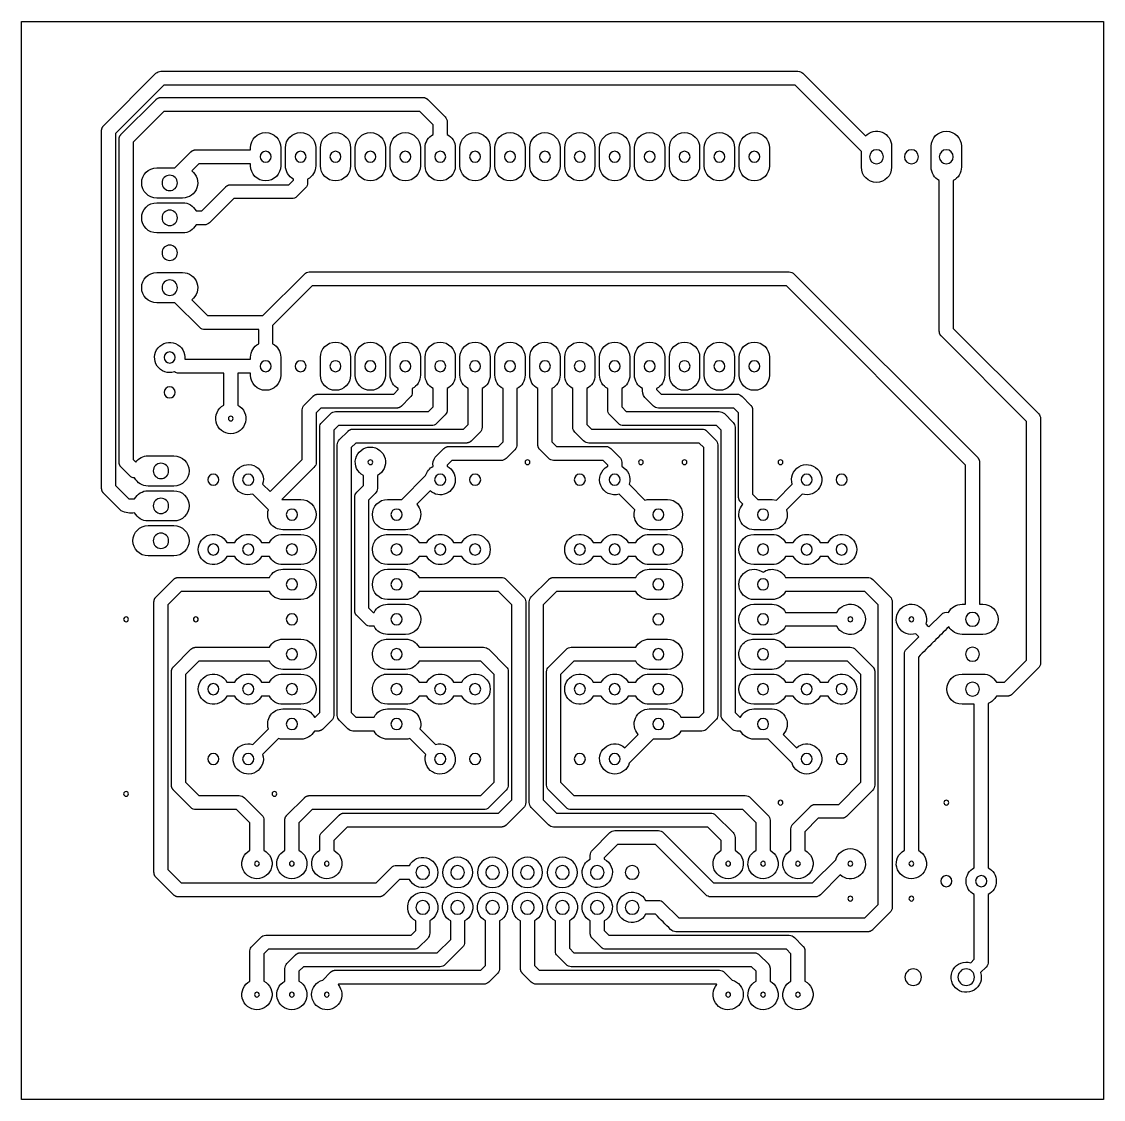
# Model space of a CAD drawing. Extents: x 126.6 to 205.4, y 0 to 78.4.
import ezdxf

# ---------------------------------------------------------------- set-up
doc = ezdxf.new("R2010")
doc.units = 0
for name, color, linetype in [('20', 30, 'CONTINUOUS'), ('44', 111, 'CONTINUOUS'), ('DEFAULT', 7, 'CONTINUOUS')]:
    doc.layers.add(name, color=color, linetype=linetype)

msp = doc.modelspace()

# ---------------------------------------------------------------- linework, layer by layer
at = {"layer": '20'}
msp.add_lwpolyline([(205.359, 0), (126.639, 0), (126.639, 78.41), (205.359, 78.41), (205.359, 0)], dxfattribs=at)
at = {"layer": '44', "extrusion": (0, 0, -1)}
for centre, radius in [((-144.399, 68.58), 0.4), ((-146.939, 68.58), 0.4), ((-149.479, 68.58), 0.4), ((-152.019, 68.58), 0.4), ((-154.559, 68.58), 0.4), ((-157.099, 68.58), 0.4), ((-159.639, 68.58), 0.4), ((-162.179, 68.58), 0.4), ((-164.719, 68.58), 0.4), ((-167.259, 68.58), 0.4), ((-169.799, 68.58), 0.4), ((-172.339, 68.58), 0.4), ((-174.879, 68.58), 0.4), ((-177.419, 68.58), 0.4), ((-179.959, 68.58), 0.4), ((-188.849, 68.58), 0.508), ((-191.389, 68.58), 0.508), ((-193.929, 68.58), 0.508), ((-137.414, 66.675), 0.559), ((-137.414, 64.135), 0.559), ((-137.414, 61.595), 0.559), ((-137.414, 59.055), 0.559), ((-137.414, 53.975), 0.406), ((-144.399, 53.34), 0.4), ((-146.939, 53.34), 0.4), ((-149.479, 53.34), 0.4), ((-152.019, 53.34), 0.4), ((-154.559, 53.34), 0.4), ((-157.099, 53.34), 0.4), ((-159.639, 53.34), 0.4), ((-162.179, 53.34), 0.4), ((-164.719, 53.34), 0.4), ((-167.259, 53.34), 0.4), ((-169.799, 53.34), 0.4), ((-172.339, 53.34), 0.4), ((-174.879, 53.34), 0.4), ((-177.419, 53.34), 0.4), ((-179.959, 53.34), 0.4), ((-137.414, 51.435), 0.406), ((-141.859, 49.53), 0.175), ((-152.019, 46.355), 0.175), ((-163.449, 46.355), 0.175), ((-171.704, 46.355), 0.175), ((-174.879, 46.355), 0.175), ((-181.864, 46.355), 0.175), ((-136.779, 45.72), 0.559), ((-140.589, 45.085), 0.406), ((-143.129, 45.085), 0.406), ((-157.099, 45.085), 0.406), ((-159.639, 45.085), 0.406), ((-167.259, 45.085), 0.406), ((-169.799, 45.085), 0.406), ((-183.769, 45.085), 0.406), ((-186.309, 45.085), 0.406), ((-136.779, 43.18), 0.559), ((-146.304, 42.545), 0.406), ((-153.924, 42.545), 0.406), ((-172.974, 42.545), 0.406), ((-180.594, 42.545), 0.406), ((-136.779, 40.64), 0.559), ((-140.589, 40.005), 0.406), ((-143.129, 40.005), 0.406), ((-146.304, 40.005), 0.406), ((-153.924, 40.005), 0.406), ((-157.099, 40.005), 0.406), ((-159.639, 40.005), 0.406), ((-167.259, 40.005), 0.406), ((-169.799, 40.005), 0.406), ((-172.974, 40.005), 0.406), ((-180.594, 40.005), 0.406), ((-183.769, 40.005), 0.406), ((-186.309, 40.005), 0.406), ((-146.304, 37.465), 0.406), ((-153.924, 37.465), 0.406), ((-172.974, 37.465), 0.406), ((-180.594, 37.465), 0.406), ((-195.834, 34.925), 0.508), ((-134.239, 34.925), 0.175), ((-139.319, 34.925), 0.175), ((-146.304, 34.925), 0.406), ((-153.924, 34.925), 0.406), ((-172.974, 34.925), 0.406), ((-180.594, 34.925), 0.406), ((-186.944, 34.925), 0.175), ((-191.389, 34.925), 0.175), ((-146.304, 32.385), 0.406), ((-153.924, 32.385), 0.406), ((-172.974, 32.385), 0.406), ((-180.594, 32.385), 0.406), ((-195.834, 32.385), 0.508), ((-140.589, 29.845), 0.406), ((-143.129, 29.845), 0.406), ((-146.304, 29.845), 0.406), ((-153.924, 29.845), 0.406), ((-157.099, 29.845), 0.406), ((-159.639, 29.845), 0.406), ((-167.259, 29.845), 0.406), ((-169.799, 29.845), 0.406), ((-172.974, 29.845), 0.406), ((-180.594, 29.845), 0.406), ((-183.769, 29.845), 0.406), ((-186.309, 29.845), 0.406), ((-195.834, 29.845), 0.508), ((-146.304, 27.305), 0.406), ((-153.924, 27.305), 0.406), ((-172.974, 27.305), 0.406), ((-180.594, 27.305), 0.406), ((-140.589, 24.765), 0.406), ((-143.129, 24.765), 0.406), ((-157.099, 24.765), 0.406), ((-159.639, 24.765), 0.406), ((-167.259, 24.765), 0.406), ((-169.799, 24.765), 0.406), ((-183.769, 24.765), 0.406), ((-186.309, 24.765), 0.406), ((-134.239, 22.225), 0.175), ((-145.034, 22.225), 0.175), ((-181.864, 21.59), 0.175), ((-193.929, 21.59), 0.175), ((-143.764, 17.145), 0.175), ((-146.304, 17.145), 0.175), ((-148.844, 17.145), 0.175), ((-178.054, 17.145), 0.175), ((-180.594, 17.145), 0.175), ((-183.134, 17.145), 0.175), ((-186.944, 17.145), 0.175), ((-191.389, 17.145), 0.175), ((-155.829, 16.51), 0.5), ((-158.369, 16.51), 0.5), ((-160.909, 16.51), 0.5), ((-163.449, 16.51), 0.5), ((-165.989, 16.51), 0.5), ((-168.529, 16.51), 0.5), ((-171.069, 16.51), 0.5), ((-193.929, 15.875), 0.406), ((-196.469, 15.875), 0.406), ((-155.829, 13.97), 0.5), ((-158.369, 13.97), 0.5), ((-160.909, 13.97), 0.5), ((-163.449, 13.97), 0.5), ((-165.989, 13.97), 0.5), ((-168.529, 13.97), 0.5), ((-171.069, 13.97), 0.5), ((-186.944, 14.605), 0.175), ((-191.389, 14.605), 0.175), ((-191.521, 8.89), 0.6), ((-195.377, 8.89), 0.6), ((-143.764, 7.62), 0.175), ((-146.304, 7.62), 0.175), ((-148.844, 7.62), 0.175), ((-178.054, 7.62), 0.175), ((-180.594, 7.62), 0.175), ((-183.134, 7.62), 0.175)]:
    msp.add_circle(centre, radius, dxfattribs=at)
at = {"layer": 'DEFAULT'}
for points in [[(135.839, 42.08, -0.279655), (134.863, 42.672, -0.153892), (133.88, 42.821), (132.61, 44.091), (132.602, 44.099), (132.594, 44.107), (132.586, 44.116), (132.579, 44.125), (132.572, 44.134), (132.564, 44.143), (132.557, 44.152), (132.55, 44.162), (132.544, 44.172), (132.537, 44.182), (132.531, 44.193), (132.525, 44.204), (132.519, 44.214), (132.513, 44.225), (132.508, 44.237), (132.503, 44.248), (132.498, 44.26), (132.493, 44.272), (132.489, 44.284), (132.485, 44.296), (132.481, 44.308), (132.478, 44.321), (132.475, 44.333), (132.472, 44.346), (132.469, 44.359), (132.467, 44.372), (132.465, 44.385), (132.464, 44.398), (132.462, 44.411), (132.462, 44.424), (132.461, 44.437), (132.461, 70.485), (132.461, 70.496), (132.461, 70.508), (132.462, 70.519), (132.463, 70.531), (132.464, 70.543), (132.466, 70.555), (132.467, 70.566), (132.47, 70.578), (132.472, 70.59), (132.475, 70.602), (132.478, 70.614), (132.481, 70.626), (132.485, 70.638), (132.488, 70.65), (132.493, 70.662), (132.497, 70.674), (132.502, 70.685), (132.507, 70.697), (132.513, 70.709), (132.519, 70.72), (132.525, 70.732), (132.531, 70.743), (132.538, 70.754), (132.545, 70.765), (132.553, 70.776), (132.56, 70.787), (132.568, 70.797), (132.577, 70.808), (132.585, 70.818), (132.594, 70.828), (132.603, 70.837), (132.612, 70.847), (136.417, 74.651, -0.200876), (136.779, 74.803), (183.134, 74.803, -0.200876), (183.496, 74.651), (188.05, 70.098, -0.678363), (189.949, 69.342), (189.949, 67.818, -1), (187.749, 67.818), (187.749, 68.962), (182.924, 73.787), (136.989, 73.787), (133.477, 70.275), (133.477, 44.66), (134.449, 43.688), (134.863, 43.688, -0.279654), (135.839, 44.28), (137.719, 44.28, -1), (137.719, 42.08), (135.839, 42.08)], [(135.839, 44.62, -0.279684), (134.863, 45.212, -0.195491), (134.512, 45.364), (133.88, 45.996), (133.872, 46.004), (133.864, 46.012), (133.856, 46.021), (133.849, 46.03), (133.842, 46.039), (133.834, 46.048), (133.827, 46.057), (133.82, 46.067), (133.814, 46.077), (133.807, 46.087), (133.801, 46.098), (133.795, 46.109), (133.789, 46.119), (133.783, 46.13), (133.778, 46.142), (133.773, 46.153), (133.768, 46.165), (133.763, 46.177), (133.759, 46.189), (133.755, 46.201), (133.751, 46.213), (133.748, 46.226), (133.745, 46.238), (133.742, 46.251), (133.739, 46.264), (133.737, 46.277), (133.735, 46.29), (133.734, 46.303), (133.732, 46.316), (133.732, 46.329), (133.731, 46.342), (133.731, 69.85), (133.731, 69.861), (133.731, 69.873), (133.732, 69.884), (133.733, 69.896), (133.734, 69.908), (133.736, 69.92), (133.737, 69.931), (133.74, 69.943), (133.742, 69.955), (133.745, 69.967), (133.748, 69.979), (133.751, 69.991), (133.755, 70.003), (133.758, 70.015), (133.763, 70.027), (133.767, 70.039), (133.772, 70.05), (133.777, 70.062), (133.783, 70.074), (133.789, 70.085), (133.795, 70.097), (133.801, 70.108), (133.808, 70.119), (133.815, 70.13), (133.823, 70.141), (133.83, 70.152), (133.838, 70.162), (133.847, 70.173), (133.855, 70.183), (133.864, 70.193), (133.873, 70.202), (133.882, 70.212), (136.42, 72.749), (136.428, 72.757), (136.436, 72.765), (136.445, 72.773), (136.453, 72.78), (136.463, 72.787), (136.472, 72.795), (136.481, 72.802), (136.491, 72.809), (136.501, 72.815), (136.511, 72.822), (136.522, 72.828), (136.532, 72.834), (136.543, 72.84), (136.554, 72.846), (136.566, 72.851), (136.577, 72.856), (136.589, 72.861), (136.601, 72.866), (136.613, 72.87), (136.625, 72.874), (136.637, 72.878), (136.65, 72.881), (136.662, 72.884), (136.675, 72.887), (136.688, 72.89), (136.7, 72.892), (136.713, 72.894), (136.726, 72.895), (136.74, 72.896), (136.753, 72.897), (136.766, 72.898), (155.829, 72.898), (155.84, 72.898), (155.852, 72.897), (155.863, 72.897), (155.875, 72.896), (155.887, 72.895), (155.899, 72.893), (155.91, 72.891), (155.922, 72.889), (155.934, 72.887), (155.946, 72.884), (155.958, 72.881), (155.97, 72.878), (155.982, 72.874), (155.994, 72.87), (156.006, 72.866), (156.018, 72.862), (156.029, 72.857), (156.041, 72.852), (156.053, 72.846), (156.064, 72.84), (156.076, 72.834), (156.087, 72.828), (156.098, 72.821), (156.109, 72.814), (156.12, 72.806), (156.131, 72.799), (156.141, 72.791), (156.152, 72.782), (156.162, 72.774), (156.172, 72.765), (156.181, 72.756), (156.191, 72.746), (157.455, 71.482, -0.200876), (157.607, 71.12), (157.607, 70.21, -0.279654), (158.199, 69.234), (158.199, 67.926, -1), (155.999, 67.926), (155.999, 69.234, -0.279654), (156.591, 70.21), (156.591, 70.91), (155.619, 71.882), (136.989, 71.882), (134.747, 69.64), (134.747, 46.565), (134.948, 46.365, -0.240672), (135.839, 46.82), (137.719, 46.82, -1), (137.719, 44.62), (135.839, 44.62)], [(145.839, 67.926), (145.839, 69.234, -1), (148.039, 69.234), (148.039, 67.926, -0.279726), (147.447, 66.95, -0.000012), (147.447, 66.701, -0.211953), (147.298, 66.316), (146.666, 65.684, -0.200876), (146.304, 65.532), (142.069, 65.532), (140.316, 63.779, -0.200876), (139.954, 63.627), (139.329, 63.627, -0.279654), (138.354, 63.035), (136.474, 63.035, -1), (136.474, 65.235), (138.354, 65.235, -0.279654), (139.329, 64.643), (139.744, 64.643), (141.5, 66.399), (141.508, 66.407), (141.516, 66.415), (141.525, 66.423), (141.533, 66.43), (141.543, 66.437), (141.552, 66.445), (141.561, 66.452), (141.571, 66.459), (141.581, 66.465), (141.591, 66.472), (141.602, 66.478), (141.612, 66.484), (141.623, 66.49), (141.634, 66.496), (141.646, 66.501), (141.657, 66.506), (141.669, 66.511), (141.681, 66.516), (141.693, 66.52), (141.705, 66.524), (141.717, 66.528), (141.73, 66.531), (141.742, 66.534), (141.755, 66.537), (141.768, 66.54), (141.78, 66.542), (141.793, 66.544), (141.806, 66.545), (141.82, 66.546), (141.833, 66.547), (141.846, 66.548), (146.094, 66.548), (146.431, 66.885), (146.431, 66.95, -0.279654), (145.839, 67.926)], [(143.299, 69.088), (143.299, 69.234, -1), (145.499, 69.234), (145.499, 67.926, -1), (143.299, 67.926), (143.299, 68.072), (139.529, 68.072), (139.013, 67.556, -0.721105), (138.354, 65.575), (136.474, 65.575, -1), (136.474, 67.775), (137.796, 67.775), (138.96, 68.939), (138.968, 68.947), (138.976, 68.955), (138.985, 68.963), (138.993, 68.97), (139.003, 68.977), (139.012, 68.985), (139.021, 68.992), (139.031, 68.999), (139.041, 69.005), (139.051, 69.012), (139.062, 69.018), (139.072, 69.024), (139.083, 69.03), (139.094, 69.036), (139.106, 69.041), (139.117, 69.046), (139.129, 69.051), (139.141, 69.056), (139.153, 69.06), (139.165, 69.064), (139.177, 69.068), (139.19, 69.071), (139.202, 69.074), (139.215, 69.077), (139.228, 69.08), (139.24, 69.082), (139.253, 69.084), (139.266, 69.085), (139.28, 69.086), (139.293, 69.087), (139.306, 69.088), (143.299, 69.088)], [(148.379, 67.926), (148.379, 69.234, -1), (150.579, 69.234), (150.579, 67.926, -1), (148.379, 67.926)], [(150.919, 67.926), (150.919, 69.234, -1), (153.119, 69.234), (153.119, 67.926, -1), (150.919, 67.926)], [(153.459, 67.926), (153.459, 69.234, -1), (155.659, 69.234), (155.659, 67.926, -1), (153.459, 67.926)], [(158.539, 67.926), (158.539, 69.234, -1), (160.739, 69.234), (160.739, 67.926, -1), (158.539, 67.926)], [(161.079, 67.926), (161.079, 69.234, -1), (163.279, 69.234), (163.279, 67.926, -1), (161.079, 67.926)], [(163.619, 67.926), (163.619, 69.234, -1), (165.819, 69.234), (165.819, 67.926, -1), (163.619, 67.926)], [(166.159, 67.926), (166.159, 69.234, -1), (168.359, 69.234), (168.359, 67.926, -1), (166.159, 67.926)], [(168.699, 67.926), (168.699, 69.234, -1), (170.899, 69.234), (170.899, 67.926, -1), (168.699, 67.926)], [(171.239, 67.926), (171.239, 69.234, -1), (173.439, 69.234), (173.439, 67.926, -1), (171.239, 67.926)], [(173.779, 67.926), (173.779, 69.234, -1), (175.979, 69.234), (175.979, 67.926, -1), (173.779, 67.926)], [(176.319, 67.926), (176.319, 69.234, -1), (178.519, 69.234), (178.519, 67.926, -1), (176.319, 67.926)], [(178.859, 67.926), (178.859, 69.234, -1), (181.059, 69.234), (181.059, 67.926, -1), (178.859, 67.926)], [(192.829, 67.818), (192.829, 69.342, -1), (195.029, 69.342), (195.029, 67.818, -0.279654), (194.437, 66.842), (194.437, 56.09), (200.635, 49.892, -0.200876), (200.787, 49.53), (200.787, 31.75, -0.211972), (200.619, 31.372), (198.726, 29.479), (198.717, 29.47), (198.707, 29.461), (198.697, 29.453), (198.686, 29.444), (198.676, 29.436), (198.665, 29.429), (198.654, 29.421), (198.643, 29.414), (198.632, 29.407), (198.621, 29.401), (198.609, 29.395), (198.598, 29.389), (198.586, 29.383), (198.574, 29.378), (198.563, 29.373), (198.551, 29.369), (198.539, 29.365), (198.527, 29.361), (198.515, 29.357), (198.503, 29.354), (198.491, 29.351), (198.479, 29.348), (198.467, 29.346), (198.455, 29.344), (198.444, 29.342), (198.432, 29.34), (198.42, 29.339), (198.408, 29.338), (198.397, 29.338), (198.385, 29.337), (198.374, 29.337), (197.572, 29.337, -0.186381), (196.977, 28.813), (196.977, 16.851, -0.606765), (196.977, 14.899, -0.000025), (196.977, 10.008, -0.211953), (196.828, 9.623), (196.426, 9.221, -4.0861), (195.707, 9.939), (195.961, 10.193), (195.961, 14.899, -0.606761), (195.961, 16.851), (195.961, 28.745), (195.072, 28.745, -1), (195.072, 30.945), (196.596, 30.945, -0.279654), (197.572, 30.353), (198.164, 30.353), (199.771, 31.96), (199.771, 49.32), (193.57, 55.521), (193.562, 55.529), (193.554, 55.537), (193.546, 55.546), (193.539, 55.555), (193.532, 55.564), (193.524, 55.573), (193.517, 55.582), (193.51, 55.592), (193.504, 55.602), (193.497, 55.612), (193.491, 55.623), (193.485, 55.634), (193.479, 55.644), (193.473, 55.655), (193.468, 55.667), (193.463, 55.678), (193.458, 55.69), (193.453, 55.702), (193.449, 55.714), (193.445, 55.726), (193.441, 55.738), (193.438, 55.751), (193.435, 55.763), (193.432, 55.776), (193.429, 55.789), (193.427, 55.802), (193.425, 55.815), (193.424, 55.828), (193.422, 55.841), (193.422, 55.854), (193.421, 55.867), (193.421, 66.842, -0.279654), (192.829, 67.818)], [(138.354, 60.155, -0.721105), (139.013, 58.174), (140.164, 57.023), (144.189, 57.023), (147.212, 60.046, -0.200876), (147.574, 60.198), (182.499, 60.198, -0.200876), (182.861, 60.046), (196.193, 46.714), (196.201, 46.706), (196.209, 46.698), (196.216, 46.689), (196.224, 46.68), (196.231, 46.671), (196.239, 46.662), (196.246, 46.653), (196.252, 46.643), (196.259, 46.633), (196.266, 46.623), (196.272, 46.612), (196.278, 46.601), (196.284, 46.591), (196.29, 46.58), (196.295, 46.568), (196.3, 46.557), (196.305, 46.545), (196.31, 46.533), (196.314, 46.521), (196.318, 46.509), (196.322, 46.497), (196.325, 46.484), (196.328, 46.472), (196.331, 46.459), (196.334, 46.446), (196.336, 46.433), (196.338, 46.42), (196.339, 46.407), (196.34, 46.394), (196.341, 46.381), (196.342, 46.368), (196.342, 36.025), (196.596, 36.025, -1), (196.596, 33.825), (195.072, 33.825, -0.271879), (194.111, 34.389, -0.000079), (193.034, 33.312), (193.002, 33.28, -0.000081), (191.897, 32.175), (191.897, 18.121, -4.085969), (190.881, 18.121), (190.881, 32.385, -0.200876), (191.032, 32.747), (191.941, 33.655), (191.72, 33.876, -4.086339), (192.438, 34.594, -0.000009), (192.659, 34.373), (193.57, 35.284, -0.235245), (194.096, 35.433, -0.279656), (195.072, 36.025), (195.326, 36.025), (195.326, 46.145), (182.289, 59.182), (147.784, 59.182), (144.907, 56.305), (144.907, 54.97, -0.279669), (145.499, 53.994), (145.499, 52.686, -1), (143.299, 52.686), (143.299, 52.832), (142.367, 52.832), (142.367, 50.506, -4.086012), (141.351, 50.506, -0.000012), (141.351, 52.832, -0.000053), (138.075, 52.832, -0.170536), (137.752, 52.928, -3.403559), (138.507, 53.848, -0.000033), (141.836, 53.848), (141.882, 53.848), (143.299, 53.848), (143.299, 53.994, -0.279654), (143.891, 54.97), (143.891, 56.007, -0.00005), (139.98, 56.007, -0.211953), (139.595, 56.156), (137.796, 57.955), (136.474, 57.955, -1), (136.474, 60.155), (138.354, 60.155)], [(153.459, 52.686), (153.459, 53.994, -1), (155.659, 53.994), (155.659, 52.686, -0.279654), (155.067, 51.71), (155.067, 51.435, -0.211972), (154.899, 51.057), (154.276, 50.434), (154.267, 50.425), (154.257, 50.416), (154.247, 50.408), (154.236, 50.399), (154.226, 50.391), (154.215, 50.384), (154.204, 50.376), (154.193, 50.369), (154.182, 50.362), (154.171, 50.356), (154.159, 50.35), (154.148, 50.344), (154.136, 50.338), (154.124, 50.333), (154.113, 50.328), (154.101, 50.324), (154.089, 50.32), (154.077, 50.316), (154.065, 50.312), (154.053, 50.309), (154.041, 50.306), (154.029, 50.303), (154.017, 50.301), (154.005, 50.299), (153.994, 50.297), (153.982, 50.295), (153.97, 50.294), (153.958, 50.293), (153.947, 50.293), (153.935, 50.292), (153.924, 50.292), (148.419, 50.292), (148.082, 49.955), (148.082, 46.355, -0.211972), (147.914, 45.977), (145.58, 43.643, -0.014375), (145.644, 43.645), (146.964, 43.645, -1), (146.964, 41.445), (145.644, 41.445, -0.512577), (144.601, 42.895, -0.000023), (144.373, 43.122), (144.341, 43.154), (143.46, 44.036, -4.086321), (144.178, 44.754), (144.716, 44.216), (147.066, 46.565), (147.066, 50.165, -0.200876), (147.217, 50.527), (147.85, 51.159), (147.858, 51.167), (147.866, 51.175), (147.875, 51.183), (147.883, 51.19), (147.893, 51.197), (147.902, 51.205), (147.911, 51.212), (147.921, 51.219), (147.931, 51.225), (147.941, 51.232), (147.952, 51.238), (147.962, 51.244), (147.973, 51.25), (147.984, 51.256), (147.996, 51.261), (148.007, 51.266), (148.019, 51.271), (148.031, 51.276), (148.043, 51.28), (148.055, 51.284), (148.067, 51.288), (148.08, 51.291), (148.092, 51.294), (148.105, 51.297), (148.118, 51.3), (148.13, 51.302), (148.143, 51.304), (148.156, 51.305), (148.17, 51.306), (148.183, 51.307), (148.196, 51.308), (153.714, 51.308), (154.051, 51.645), (154.051, 51.71, -0.279654), (153.459, 52.686)], [(155.999, 52.686), (155.999, 53.994, -1), (158.199, 53.994), (158.199, 52.686, -0.27968), (157.607, 51.71, -0.000027), (157.607, 50.191, -0.211953), (157.458, 49.806), (156.826, 49.174, -0.200876), (156.464, 49.022), (149.689, 49.022), (149.352, 48.685), (149.352, 27.94, -0.211972), (149.184, 27.562), (148.561, 26.939), (148.552, 26.93), (148.542, 26.921), (148.532, 26.913), (148.521, 26.904), (148.511, 26.896), (148.5, 26.889), (148.489, 26.881), (148.478, 26.874), (148.467, 26.867), (148.456, 26.861), (148.444, 26.855), (148.433, 26.849), (148.421, 26.843), (148.409, 26.838), (148.398, 26.833), (148.386, 26.829), (148.374, 26.825), (148.362, 26.821), (148.35, 26.817), (148.338, 26.814), (148.326, 26.811), (148.314, 26.808), (148.302, 26.806), (148.29, 26.804), (148.279, 26.802), (148.267, 26.8), (148.255, 26.799), (148.243, 26.798), (148.232, 26.798), (148.22, 26.797), (148.209, 26.797), (147.94, 26.797, -0.279654), (146.964, 26.205), (145.644, 26.205, -0.071841), (145.332, 26.25), (144.178, 25.096, -4.0861), (143.46, 25.814), (144.601, 26.955, -0.512531), (145.644, 28.405), (146.964, 28.405, -0.279654), (147.94, 27.813), (147.999, 27.813), (148.336, 28.15), (148.336, 48.895, -0.200876), (148.487, 49.257), (149.117, 49.886, -0.200876), (149.479, 50.038), (156.254, 50.038), (156.591, 50.375), (156.591, 51.71, -0.279654), (155.999, 52.686)], [(148.379, 52.686), (148.379, 53.994, -1), (150.579, 53.994), (150.579, 52.686, -1), (148.379, 52.686)], [(158.539, 52.686), (158.539, 53.994, -1), (160.739, 53.994), (160.739, 52.686, -0.279654), (160.147, 51.71), (160.147, 48.895, -0.211972), (159.979, 48.517), (159.356, 47.894), (159.347, 47.885), (159.337, 47.876), (159.327, 47.868), (159.316, 47.859), (159.306, 47.851), (159.295, 47.844), (159.284, 47.836), (159.273, 47.829), (159.262, 47.822), (159.251, 47.816), (159.239, 47.81), (159.228, 47.804), (159.216, 47.798), (159.204, 47.793), (159.193, 47.788), (159.181, 47.784), (159.169, 47.78), (159.157, 47.776), (159.145, 47.772), (159.133, 47.769), (159.121, 47.766), (159.109, 47.763), (159.097, 47.761), (159.085, 47.759), (159.074, 47.757), (159.062, 47.755), (159.05, 47.754), (159.038, 47.753), (159.027, 47.753), (159.015, 47.752), (159.004, 47.752), (150.959, 47.752), (150.622, 47.415), (150.622, 28.15), (150.959, 27.813), (152.288, 27.813, -0.279654), (153.264, 28.405), (154.584, 28.405, -0.512531), (155.627, 26.955), (156.768, 25.814, -4.0861), (156.05, 25.096), (154.896, 26.25, -0.071841), (154.584, 26.205), (153.264, 26.205, -0.279654), (152.288, 26.797), (150.749, 26.797, -0.200876), (150.387, 26.949), (149.757, 27.578, -0.200876), (149.606, 27.94), (149.606, 47.625, -0.200876), (149.757, 47.987), (150.39, 48.619), (150.398, 48.627), (150.406, 48.635), (150.415, 48.643), (150.423, 48.65), (150.433, 48.657), (150.442, 48.665), (150.451, 48.672), (150.461, 48.679), (150.471, 48.685), (150.481, 48.692), (150.492, 48.698), (150.502, 48.704), (150.513, 48.71), (150.524, 48.716), (150.536, 48.721), (150.547, 48.726), (150.559, 48.731), (150.571, 48.736), (150.583, 48.74), (150.595, 48.744), (150.607, 48.748), (150.62, 48.751), (150.632, 48.754), (150.645, 48.757), (150.658, 48.76), (150.67, 48.762), (150.683, 48.764), (150.696, 48.765), (150.71, 48.766), (150.723, 48.767), (150.736, 48.768), (158.794, 48.768), (159.131, 49.105), (159.131, 51.71, -0.279654), (158.539, 52.686)], [(150.919, 52.686), (150.919, 53.994, -1), (153.119, 53.994), (153.119, 52.686, -1), (150.919, 52.686)], [(161.079, 52.686), (161.079, 53.994, -1), (163.279, 53.994), (163.279, 52.686, -0.279662), (162.687, 51.71, -0.000022), (162.687, 47.651, -0.211953), (162.538, 47.266), (161.906, 46.634, -0.200876), (161.544, 46.482), (157.944, 46.482), (157.607, 46.145), (157.607, 46.061, -1.1345), (156.364, 44.267), (155.391, 43.293, -0.654776), (154.584, 41.445), (153.264, 41.445, -1), (153.264, 43.645), (154.306, 43.645), (156.039, 45.378, -0.208172), (156.591, 46.061, -0.222759), (156.742, 46.717), (157.375, 47.349), (157.383, 47.357), (157.391, 47.365), (157.4, 47.373), (157.408, 47.38), (157.418, 47.387), (157.427, 47.395), (157.436, 47.402), (157.446, 47.409), (157.456, 47.415), (157.466, 47.422), (157.477, 47.428), (157.487, 47.434), (157.498, 47.44), (157.509, 47.446), (157.521, 47.451), (157.532, 47.456), (157.544, 47.461), (157.556, 47.466), (157.568, 47.47), (157.58, 47.474), (157.592, 47.478), (157.605, 47.481), (157.617, 47.484), (157.63, 47.487), (157.643, 47.49), (157.655, 47.492), (157.668, 47.494), (157.681, 47.495), (157.695, 47.496), (157.708, 47.497), (157.721, 47.498), (161.334, 47.498), (161.671, 47.835), (161.671, 51.71, -0.279654), (161.079, 52.686)], [(163.619, 52.686), (163.619, 53.994, -1), (165.819, 53.994), (165.819, 52.686, -0.279654), (165.227, 51.71), (165.227, 47.835), (165.564, 47.498), (169.164, 47.498, -0.200876), (169.526, 47.346), (170.155, 46.717, -0.200876), (170.307, 46.355), (170.307, 46.061, -0.36393), (170.848, 44.754), (172.002, 43.6, -0.071841), (172.314, 43.645), (173.634, 43.645, -1), (173.634, 41.445), (172.314, 41.445, -0.512531), (171.271, 42.895), (170.13, 44.036, -0.916266), (169.291, 46.061), (169.291, 46.145), (168.954, 46.482), (165.354, 46.482, -0.211972), (164.976, 46.65), (164.353, 47.273), (164.344, 47.282), (164.335, 47.292), (164.327, 47.302), (164.318, 47.313), (164.31, 47.323), (164.303, 47.334), (164.295, 47.345), (164.288, 47.356), (164.281, 47.367), (164.275, 47.378), (164.269, 47.39), (164.263, 47.401), (164.257, 47.413), (164.252, 47.425), (164.247, 47.436), (164.243, 47.448), (164.238, 47.46), (164.235, 47.472), (164.231, 47.484), (164.228, 47.496), (164.225, 47.508), (164.222, 47.52), (164.22, 47.532), (164.217, 47.544), (164.216, 47.555), (164.214, 47.567), (164.213, 47.579), (164.212, 47.591), (164.211, 47.602), (164.211, 47.614), (164.211, 47.625), (164.211, 51.71, -0.279654), (163.619, 52.686)], [(166.159, 52.686), (166.159, 53.994, -1), (168.359, 53.994), (168.359, 52.686, -0.279654), (167.767, 51.71), (167.767, 49.105), (168.104, 48.768), (176.149, 48.768, -0.200876), (176.511, 48.616), (177.14, 47.987, -0.200876), (177.292, 47.625), (177.292, 27.94, -0.200876), (177.14, 27.578), (176.511, 26.949, -0.200876), (176.149, 26.797), (174.61, 26.797, -0.279654), (173.634, 26.205), (172.592, 26.205), (170.859, 24.472, -3.514505), (170.534, 25.583), (171.507, 26.557, -0.654776), (172.314, 28.405), (173.634, 28.405, -0.279654), (174.61, 27.813), (175.939, 27.813), (176.276, 28.15), (176.276, 47.415), (175.939, 47.752, -0.000022), (167.92, 47.752, -0.211953), (167.535, 47.901), (166.902, 48.533, -0.200876), (166.751, 48.895), (166.751, 51.71, -0.279654), (166.159, 52.686)], [(168.699, 52.686), (168.699, 53.994, -1), (170.899, 53.994), (170.899, 52.686, -0.279654), (170.307, 51.71), (170.307, 50.375), (170.644, 50.038, -0.000026), (177.393, 50.038, -0.211953), (177.778, 49.889), (178.41, 49.257, -0.200876), (178.562, 48.895), (178.562, 28.15), (178.899, 27.813), (178.958, 27.813, -0.279654), (179.934, 28.405), (181.254, 28.405, -0.654808), (182.061, 26.557, -0.00002), (183.034, 25.583, -3.514522), (182.709, 24.472), (180.976, 26.205), (179.934, 26.205, -0.279654), (178.958, 26.797), (178.689, 26.797, -0.200876), (178.327, 26.949), (177.697, 27.578, -0.200876), (177.546, 27.94), (177.546, 48.685), (177.209, 49.022), (170.434, 49.022, -0.200876), (170.072, 49.174), (169.442, 49.803, -0.200876), (169.291, 50.165), (169.291, 51.71, -0.279654), (168.699, 52.686)], [(171.239, 52.686), (171.239, 53.994, -1), (173.439, 53.994), (173.439, 52.686, -0.279654), (172.847, 51.71), (172.847, 51.645), (173.184, 51.308), (178.689, 51.308, -0.211972), (179.066, 51.14), (179.69, 50.517), (179.699, 50.508), (179.708, 50.498), (179.716, 50.488), (179.724, 50.477), (179.732, 50.467), (179.74, 50.456), (179.748, 50.445), (179.755, 50.434), (179.761, 50.423), (179.768, 50.412), (179.774, 50.4), (179.78, 50.389), (179.785, 50.377), (179.791, 50.365), (179.796, 50.354), (179.8, 50.342), (179.804, 50.33), (179.808, 50.318), (179.812, 50.306), (179.815, 50.294), (179.818, 50.282), (179.821, 50.27), (179.823, 50.258), (179.825, 50.246), (179.827, 50.235), (179.829, 50.223), (179.83, 50.211), (179.831, 50.199), (179.831, 50.188), (179.832, 50.176), (179.832, 50.165), (179.832, 44.025), (180.212, 43.645), (181.254, 43.645), (181.566, 43.6), (182.72, 44.754, -4.0861), (183.438, 44.036), (182.297, 42.895, -0.512531), (181.254, 41.445), (179.934, 41.445, -0.654776), (179.127, 43.293), (178.965, 43.456), (178.957, 43.464), (178.949, 43.472), (178.941, 43.481), (178.934, 43.49), (178.927, 43.499), (178.919, 43.508), (178.912, 43.517), (178.905, 43.527), (178.899, 43.537), (178.892, 43.547), (178.886, 43.558), (178.88, 43.569), (178.874, 43.579), (178.868, 43.59), (178.863, 43.602), (178.858, 43.613), (178.853, 43.625), (178.848, 43.637), (178.844, 43.649), (178.84, 43.661), (178.836, 43.673), (178.833, 43.686), (178.83, 43.698), (178.827, 43.711), (178.824, 43.724), (178.822, 43.737), (178.82, 43.75), (178.819, 43.763), (178.817, 43.776), (178.817, 43.789), (178.816, 43.802), (178.816, 49.955), (178.479, 50.292), (172.974, 50.292, -0.200876), (172.612, 50.444), (171.98, 51.076, -0.226009), (171.831, 51.71, -0.279656), (171.239, 52.686)], [(173.779, 52.686), (173.779, 53.994, -1), (175.979, 53.994), (175.979, 52.686, -1), (173.779, 52.686)], [(176.319, 52.686), (176.319, 53.994, -1), (178.519, 53.994), (178.519, 52.686, -1), (176.319, 52.686)], [(178.859, 52.686), (178.859, 53.994, -1), (181.059, 53.994), (181.059, 52.686, -1), (178.859, 52.686)], [(151.511, 45.379, -4.085969), (152.527, 45.379), (152.527, 44.45, -0.200876), (152.375, 44.088), (151.892, 43.605), (151.892, 35.77), (152.229, 35.433), (152.288, 35.433, -0.279654), (153.264, 36.025), (154.584, 36.025, -1), (154.584, 33.825), (153.264, 33.825, -0.279727), (152.288, 34.417, -0.000012), (152.045, 34.417, -0.211953), (151.66, 34.566), (151.027, 35.198), (151.018, 35.208), (151.009, 35.217), (151, 35.227), (150.992, 35.237), (150.983, 35.248), (150.975, 35.258), (150.968, 35.269), (150.96, 35.28), (150.953, 35.291), (150.946, 35.302), (150.94, 35.313), (150.934, 35.325), (150.928, 35.336), (150.922, 35.348), (150.917, 35.36), (150.912, 35.371), (150.908, 35.383), (150.903, 35.395), (150.9, 35.407), (150.896, 35.419), (150.893, 35.431), (150.89, 35.443), (150.887, 35.455), (150.885, 35.467), (150.882, 35.479), (150.881, 35.49), (150.879, 35.502), (150.878, 35.514), (150.877, 35.526), (150.876, 35.537), (150.876, 35.549), (150.876, 43.789, -0.211953), (151.025, 44.174), (151.511, 44.66), (151.511, 45.379)], [(134.739, 40.64, -0.414213), (135.839, 41.74), (137.719, 41.74, -1), (137.719, 39.54), (135.839, 39.54, -0.414213), (134.739, 40.64)], [(144.668, 40.513, -0.279654), (145.644, 41.105), (146.964, 41.105, -1), (146.964, 38.905), (145.644, 38.905, -0.279654), (144.668, 39.497), (144.105, 39.497, -0.606761), (142.153, 39.497), (141.565, 39.497, -4.085969), (141.565, 40.513), (142.153, 40.513, -0.606761), (144.105, 40.513), (144.668, 40.513)], [(152.164, 40.005, -0.414214), (153.264, 41.105), (154.584, 41.105, -0.279654), (155.56, 40.513), (156.123, 40.513, -0.606761), (158.075, 40.513), (158.663, 40.513, -4.085969), (158.663, 39.497), (158.075, 39.497, -0.606761), (156.123, 39.497), (155.56, 39.497, -0.279654), (154.584, 38.905), (153.264, 38.905, -0.414213), (152.164, 40.005)], [(171.338, 40.513, -0.279654), (172.314, 41.105), (173.634, 41.105, -1), (173.634, 38.905), (172.314, 38.905, -0.279654), (171.338, 39.497), (170.775, 39.497, -0.606761), (168.823, 39.497), (168.235, 39.497, -4.085969), (168.235, 40.513), (168.823, 40.513, -0.606761), (170.775, 40.513), (171.338, 40.513)], [(182.23, 40.513), (182.793, 40.513, -0.606761), (184.745, 40.513), (185.333, 40.513, -4.085969), (185.333, 39.497), (184.745, 39.497, -0.606761), (182.793, 39.497), (182.23, 39.497, -0.279654), (181.254, 38.905), (179.934, 38.905, -1), (179.934, 41.105), (181.254, 41.105, -0.279654), (182.23, 40.513)], [(144.668, 37.973, -0.279654), (145.644, 38.565), (146.964, 38.565, -1), (146.964, 36.365), (145.644, 36.365, -0.279654), (144.668, 36.957), (138.259, 36.957), (137.287, 35.985), (137.287, 16.72), (138.259, 15.748), (152.444, 15.748), (153.562, 16.866, -0.200876), (153.924, 17.018), (154.853, 17.018, -4.085969), (154.853, 16.002), (154.134, 16.002), (153.013, 14.881), (153.005, 14.873), (152.997, 14.865), (152.988, 14.857), (152.979, 14.85), (152.97, 14.843), (152.961, 14.835), (152.952, 14.828), (152.942, 14.821), (152.932, 14.815), (152.922, 14.808), (152.911, 14.802), (152.9, 14.796), (152.89, 14.79), (152.878, 14.784), (152.867, 14.779), (152.856, 14.774), (152.844, 14.769), (152.832, 14.764), (152.82, 14.76), (152.808, 14.756), (152.796, 14.752), (152.783, 14.749), (152.771, 14.746), (152.758, 14.743), (152.745, 14.74), (152.732, 14.738), (152.719, 14.736), (152.706, 14.735), (152.693, 14.734), (152.68, 14.733), (152.667, 14.732), (138.049, 14.732), (138.038, 14.732), (138.026, 14.733), (138.015, 14.733), (138.003, 14.734), (137.991, 14.735), (137.979, 14.737), (137.968, 14.739), (137.956, 14.741), (137.944, 14.743), (137.932, 14.746), (137.92, 14.749), (137.908, 14.752), (137.896, 14.756), (137.884, 14.76), (137.872, 14.764), (137.86, 14.768), (137.848, 14.773), (137.837, 14.778), (137.825, 14.784), (137.814, 14.79), (137.802, 14.796), (137.791, 14.802), (137.78, 14.809), (137.769, 14.816), (137.758, 14.824), (137.747, 14.831), (137.736, 14.839), (137.726, 14.848), (137.716, 14.856), (137.706, 14.865), (137.696, 14.874), (137.687, 14.884), (136.42, 16.151), (136.412, 16.159), (136.404, 16.167), (136.396, 16.176), (136.389, 16.185), (136.382, 16.194), (136.374, 16.203), (136.367, 16.212), (136.36, 16.222), (136.354, 16.232), (136.347, 16.242), (136.341, 16.253), (136.335, 16.264), (136.329, 16.274), (136.323, 16.285), (136.318, 16.297), (136.313, 16.308), (136.308, 16.32), (136.303, 16.332), (136.299, 16.344), (136.295, 16.356), (136.291, 16.368), (136.288, 16.381), (136.285, 16.393), (136.282, 16.406), (136.279, 16.419), (136.277, 16.432), (136.275, 16.445), (136.274, 16.458), (136.272, 16.471), (136.272, 16.484), (136.271, 16.497), (136.271, 36.195), (136.271, 36.206), (136.271, 36.218), (136.272, 36.229), (136.273, 36.241), (136.274, 36.253), (136.276, 36.265), (136.277, 36.276), (136.28, 36.288), (136.282, 36.3), (136.285, 36.312), (136.288, 36.324), (136.291, 36.336), (136.295, 36.348), (136.298, 36.36), (136.303, 36.372), (136.307, 36.384), (136.312, 36.395), (136.317, 36.407), (136.323, 36.419), (136.329, 36.43), (136.335, 36.442), (136.341, 36.453), (136.348, 36.464), (136.355, 36.475), (136.363, 36.486), (136.37, 36.497), (136.378, 36.507), (136.387, 36.518), (136.395, 36.528), (136.404, 36.538), (136.413, 36.547), (136.422, 36.557), (137.69, 37.824), (137.698, 37.832), (137.706, 37.84), (137.715, 37.848), (137.723, 37.855), (137.733, 37.862), (137.742, 37.87), (137.751, 37.877), (137.761, 37.884), (137.771, 37.89), (137.781, 37.897), (137.792, 37.903), (137.802, 37.909), (137.813, 37.915), (137.824, 37.921), (137.836, 37.926), (137.847, 37.931), (137.859, 37.936), (137.871, 37.941), (137.883, 37.945), (137.895, 37.949), (137.907, 37.953), (137.92, 37.956), (137.932, 37.959), (137.945, 37.962), (137.958, 37.965), (137.97, 37.967), (137.983, 37.969), (137.996, 37.97), (138.01, 37.971), (138.023, 37.972), (138.036, 37.973), (144.668, 37.973)], [(152.164, 37.465, -0.414213), (153.264, 38.565), (154.584, 38.565, -0.279659), (155.56, 37.973, -0.000018), (161.518, 37.973, -0.211953), (161.903, 37.824), (163.17, 36.557, -0.200876), (163.322, 36.195), (163.322, 21.59, -0.211972), (163.154, 21.212), (161.896, 19.954), (161.887, 19.945), (161.877, 19.936), (161.867, 19.928), (161.856, 19.919), (161.846, 19.911), (161.835, 19.904), (161.824, 19.896), (161.813, 19.889), (161.802, 19.882), (161.791, 19.876), (161.779, 19.87), (161.768, 19.864), (161.756, 19.858), (161.744, 19.853), (161.733, 19.848), (161.721, 19.844), (161.709, 19.84), (161.697, 19.836), (161.685, 19.832), (161.673, 19.829), (161.661, 19.826), (161.649, 19.823), (161.637, 19.821), (161.625, 19.819), (161.614, 19.817), (161.602, 19.815), (161.59, 19.814), (161.578, 19.813), (161.567, 19.813), (161.555, 19.812), (161.544, 19.812), (150.324, 19.812), (149.352, 18.84), (149.352, 18.121, -4.085969), (148.336, 18.121), (148.336, 19.05, -0.200876), (148.487, 19.412), (149.755, 20.679), (149.763, 20.687), (149.771, 20.695), (149.78, 20.703), (149.788, 20.71), (149.798, 20.717), (149.807, 20.725), (149.816, 20.732), (149.826, 20.739), (149.836, 20.745), (149.846, 20.752), (149.857, 20.758), (149.867, 20.764), (149.878, 20.77), (149.889, 20.776), (149.901, 20.781), (149.912, 20.786), (149.924, 20.791), (149.936, 20.796), (149.948, 20.8), (149.96, 20.804), (149.972, 20.808), (149.985, 20.811), (149.997, 20.814), (150.01, 20.817), (150.023, 20.82), (150.035, 20.822), (150.048, 20.824), (150.061, 20.825), (150.075, 20.826), (150.088, 20.827), (150.101, 20.828), (161.334, 20.828), (162.306, 21.8), (162.306, 35.985), (161.334, 36.957), (155.56, 36.957, -0.279654), (154.584, 36.365), (153.264, 36.365, -0.414213), (152.164, 37.465)], [(171.338, 37.973, -0.279654), (172.314, 38.565), (173.634, 38.565, -1), (173.634, 36.365), (172.314, 36.365, -0.279654), (171.338, 36.957), (165.564, 36.957), (164.592, 35.985), (164.592, 21.8), (165.564, 20.828, -0.000016), (176.758, 20.828, -0.211953), (177.143, 20.679), (178.41, 19.412, -0.200876), (178.562, 19.05), (178.562, 18.121, -4.085969), (177.546, 18.121), (177.546, 18.84), (176.574, 19.812), (165.354, 19.812, -0.200876), (164.992, 19.964), (163.727, 21.228, -0.200876), (163.576, 21.59), (163.576, 36.195, -0.200876), (163.727, 36.557), (164.995, 37.824), (165.003, 37.832), (165.011, 37.84), (165.02, 37.848), (165.028, 37.855), (165.038, 37.862), (165.047, 37.87), (165.056, 37.877), (165.066, 37.884), (165.076, 37.89), (165.086, 37.897), (165.097, 37.903), (165.107, 37.909), (165.118, 37.915), (165.129, 37.921), (165.141, 37.926), (165.152, 37.931), (165.164, 37.936), (165.176, 37.941), (165.188, 37.945), (165.2, 37.949), (165.212, 37.953), (165.225, 37.956), (165.237, 37.959), (165.25, 37.962), (165.263, 37.965), (165.275, 37.967), (165.288, 37.969), (165.301, 37.97), (165.315, 37.971), (165.328, 37.972), (165.341, 37.973), (171.338, 37.973)], [(179.934, 36.365, -1.387758), (180.594, 38.345, -0.463084), (182.23, 37.973, -0.000018), (188.188, 37.973, -0.211953), (188.573, 37.824), (189.84, 36.557, -0.200876), (189.992, 36.195), (189.992, 13.97, -0.211972), (189.824, 13.592), (188.566, 12.334), (188.557, 12.325), (188.547, 12.316), (188.537, 12.308), (188.526, 12.299), (188.516, 12.291), (188.505, 12.284), (188.494, 12.276), (188.483, 12.269), (188.472, 12.262), (188.461, 12.256), (188.449, 12.25), (188.438, 12.244), (188.426, 12.238), (188.414, 12.233), (188.403, 12.228), (188.391, 12.224), (188.379, 12.22), (188.367, 12.216), (188.355, 12.212), (188.343, 12.209), (188.331, 12.206), (188.319, 12.203), (188.307, 12.201), (188.295, 12.199), (188.284, 12.197), (188.272, 12.195), (188.26, 12.194), (188.248, 12.193), (188.237, 12.193), (188.225, 12.192), (188.214, 12.192), (174.244, 12.192, -0.211972), (173.866, 12.36, -0.000107), (172.764, 13.462), (172.045, 13.462, -4.085969), (172.045, 14.478), (172.974, 14.478, -0.200876), (173.336, 14.326), (174.454, 13.208), (188.004, 13.208), (188.976, 14.18), (188.976, 35.985), (188.004, 36.957), (182.23, 36.957, -0.279654), (181.254, 36.365), (179.934, 36.365)], [(178.834, 34.925, -0.414213), (179.934, 36.025), (181.254, 36.025, -0.279654), (182.23, 35.433), (185.968, 35.433, -4.085969), (185.968, 34.417), (182.23, 34.417, -0.279654), (181.254, 33.825), (179.934, 33.825, -0.414214), (178.834, 34.925)], [(144.668, 32.893, -0.279654), (145.644, 33.485), (146.964, 33.485, -1), (146.964, 31.285), (145.644, 31.285, -0.279654), (144.668, 31.877), (139.529, 31.877), (138.557, 30.905), (138.557, 23.07), (139.529, 22.098, -0.000059), (142.468, 22.098, -0.211953), (142.853, 21.949), (144.12, 20.682, -0.200876), (144.272, 20.32), (144.272, 18.121, -4.085969), (143.256, 18.121), (143.256, 20.11), (142.284, 21.082), (139.319, 21.082, -0.200876), (138.957, 21.234), (137.69, 22.501), (137.682, 22.509), (137.674, 22.517), (137.666, 22.526), (137.659, 22.535), (137.652, 22.544), (137.644, 22.553), (137.637, 22.562), (137.63, 22.572), (137.624, 22.582), (137.617, 22.592), (137.611, 22.603), (137.605, 22.614), (137.599, 22.624), (137.593, 22.635), (137.588, 22.647), (137.583, 22.658), (137.578, 22.67), (137.573, 22.682), (137.569, 22.694), (137.565, 22.706), (137.561, 22.718), (137.558, 22.731), (137.555, 22.743), (137.552, 22.756), (137.549, 22.769), (137.547, 22.782), (137.545, 22.795), (137.544, 22.808), (137.542, 22.821), (137.542, 22.834), (137.541, 22.847), (137.541, 31.115), (137.541, 31.126), (137.541, 31.138), (137.542, 31.149), (137.543, 31.161), (137.544, 31.173), (137.546, 31.185), (137.547, 31.196), (137.55, 31.208), (137.552, 31.22), (137.555, 31.232), (137.558, 31.244), (137.561, 31.256), (137.565, 31.268), (137.568, 31.28), (137.573, 31.292), (137.577, 31.304), (137.582, 31.315), (137.587, 31.327), (137.593, 31.339), (137.599, 31.35), (137.605, 31.362), (137.611, 31.373), (137.618, 31.384), (137.625, 31.395), (137.633, 31.406), (137.64, 31.417), (137.648, 31.427), (137.657, 31.438), (137.665, 31.448), (137.674, 31.458), (137.683, 31.467), (137.692, 31.477), (138.96, 32.744), (138.968, 32.752), (138.976, 32.76), (138.985, 32.768), (138.993, 32.775), (139.003, 32.782), (139.012, 32.79), (139.021, 32.797), (139.031, 32.804), (139.041, 32.81), (139.051, 32.817), (139.062, 32.823), (139.072, 32.829), (139.083, 32.835), (139.094, 32.841), (139.106, 32.846), (139.117, 32.851), (139.129, 32.856), (139.141, 32.861), (139.153, 32.865), (139.165, 32.869), (139.177, 32.873), (139.19, 32.876), (139.202, 32.879), (139.215, 32.882), (139.228, 32.885), (139.24, 32.887), (139.253, 32.889), (139.266, 32.89), (139.28, 32.891), (139.293, 32.892), (139.306, 32.893), (144.668, 32.893)], [(152.164, 32.385, -0.414214), (153.264, 33.485), (154.584, 33.485, -0.279661), (155.56, 32.893, -0.00002), (160.248, 32.893, -0.211953), (160.633, 32.744), (161.9, 31.477, -0.200876), (162.052, 31.115, -0.000021), (162.052, 22.886, -0.211953), (161.903, 22.501), (160.636, 21.234, -0.200876), (160.274, 21.082), (147.784, 21.082), (146.812, 20.11), (146.812, 18.121, -4.085972), (145.796, 18.121), (145.796, 20.333), (145.797, 20.346), (145.797, 20.359), (145.799, 20.372), (145.8, 20.385), (145.802, 20.398), (145.804, 20.411), (145.807, 20.424), (145.81, 20.437), (145.813, 20.449), (145.816, 20.462), (145.82, 20.474), (145.824, 20.486), (145.828, 20.498), (145.833, 20.51), (145.838, 20.522), (145.843, 20.533), (145.848, 20.545), (145.854, 20.556), (145.86, 20.566), (145.866, 20.577), (145.872, 20.588), (145.879, 20.598), (145.885, 20.608), (145.892, 20.618), (145.899, 20.627), (145.907, 20.636), (145.914, 20.645), (145.921, 20.654), (145.929, 20.663), (145.937, 20.671), (145.945, 20.679), (147.215, 21.949), (147.223, 21.957), (147.231, 21.965), (147.24, 21.973), (147.248, 21.98), (147.258, 21.987), (147.267, 21.995), (147.276, 22.002), (147.286, 22.009), (147.296, 22.015), (147.306, 22.022), (147.317, 22.028), (147.327, 22.034), (147.338, 22.04), (147.349, 22.046), (147.361, 22.051), (147.372, 22.056), (147.384, 22.061), (147.396, 22.066), (147.408, 22.07), (147.42, 22.074), (147.432, 22.078), (147.445, 22.081), (147.457, 22.084), (147.47, 22.087), (147.483, 22.09), (147.495, 22.092), (147.508, 22.094), (147.521, 22.095), (147.535, 22.096), (147.548, 22.097), (147.561, 22.098), (160.064, 22.098), (161.036, 23.07), (161.036, 30.905), (160.064, 31.877), (155.56, 31.877, -0.279654), (154.584, 31.285), (153.264, 31.285, -0.414213), (152.164, 32.385)], [(171.338, 32.893, -0.279654), (172.314, 33.485), (173.634, 33.485, -1), (173.634, 31.285), (172.314, 31.285, -0.279654), (171.338, 31.877), (166.834, 31.877), (165.862, 30.905), (165.862, 23.07), (166.834, 22.098, -0.000014), (179.298, 22.098, -0.211953), (179.683, 21.949), (180.95, 20.682, -0.200876), (181.102, 20.32), (181.102, 18.121, -4.085969), (180.086, 18.121), (180.086, 20.11), (179.114, 21.082), (166.624, 21.082, -0.200876), (166.262, 21.234), (164.997, 22.498, -0.200876), (164.846, 22.86), (164.846, 31.115, -0.200876), (164.997, 31.477), (166.262, 32.741, -0.200876), (166.624, 32.893), (171.338, 32.893)], [(178.834, 32.385, -0.414214), (179.934, 33.485), (181.254, 33.485, -0.279654), (182.23, 32.893), (186.944, 32.893, -0.211972), (187.321, 32.725), (188.58, 31.467), (188.589, 31.458), (188.598, 31.448), (188.606, 31.438), (188.614, 31.427), (188.622, 31.417), (188.63, 31.406), (188.638, 31.395), (188.645, 31.384), (188.651, 31.373), (188.658, 31.362), (188.664, 31.35), (188.67, 31.339), (188.675, 31.327), (188.681, 31.315), (188.686, 31.304), (188.69, 31.292), (188.694, 31.28), (188.698, 31.268), (188.702, 31.256), (188.705, 31.244), (188.708, 31.232), (188.711, 31.22), (188.713, 31.208), (188.715, 31.196), (188.717, 31.185), (188.719, 31.173), (188.72, 31.161), (188.721, 31.149), (188.721, 31.138), (188.722, 31.126), (188.722, 31.115), (188.722, 22.86, -0.211972), (188.554, 22.482), (186.661, 20.589), (186.652, 20.58), (186.642, 20.571), (186.632, 20.563), (186.621, 20.554), (186.611, 20.546), (186.6, 20.539), (186.589, 20.531), (186.578, 20.524), (186.567, 20.517), (186.556, 20.511), (186.544, 20.505), (186.533, 20.499), (186.521, 20.493), (186.509, 20.488), (186.498, 20.483), (186.486, 20.479), (186.474, 20.475), (186.462, 20.471), (186.45, 20.467), (186.438, 20.464), (186.426, 20.461), (186.414, 20.458), (186.402, 20.456), (186.39, 20.454), (186.379, 20.452), (186.367, 20.45), (186.355, 20.449), (186.343, 20.448), (186.332, 20.448), (186.32, 20.447), (186.309, 20.447), (184.614, 20.447), (183.642, 19.475), (183.642, 18.121, -4.085969), (182.626, 18.121), (182.626, 19.685, -0.200876), (182.777, 20.047), (184.045, 21.314), (184.053, 21.322), (184.061, 21.33), (184.07, 21.338), (184.078, 21.345), (184.088, 21.352), (184.097, 21.36), (184.106, 21.367), (184.116, 21.374), (184.126, 21.38), (184.136, 21.387), (184.147, 21.393), (184.157, 21.399), (184.168, 21.405), (184.179, 21.411), (184.191, 21.416), (184.202, 21.421), (184.214, 21.426), (184.226, 21.431), (184.238, 21.435), (184.25, 21.439), (184.262, 21.443), (184.275, 21.446), (184.287, 21.449), (184.3, 21.452), (184.313, 21.455), (184.325, 21.457), (184.338, 21.459), (184.351, 21.46), (184.365, 21.461), (184.378, 21.462), (184.391, 21.463), (186.099, 21.463), (187.706, 23.07), (187.706, 30.905), (186.734, 31.877), (182.23, 31.877, -0.279654), (181.254, 31.285), (179.934, 31.285, -0.414213), (178.834, 32.385)], [(141.565, 30.353), (142.153, 30.353, -0.606761), (144.105, 30.353), (144.668, 30.353, -0.279654), (145.644, 30.945), (146.964, 30.945, -1), (146.964, 28.745), (145.644, 28.745, -0.279654), (144.668, 29.337), (144.105, 29.337, -0.606761), (142.153, 29.337), (141.565, 29.337, -4.085969), (141.565, 30.353)], [(152.164, 29.845, -0.414214), (153.264, 30.945), (154.584, 30.945, -0.279654), (155.56, 30.353), (156.123, 30.353, -0.606761), (158.075, 30.353), (158.663, 30.353, -4.085969), (158.663, 29.337), (158.075, 29.337, -0.606761), (156.123, 29.337), (155.56, 29.337, -0.279654), (154.584, 28.745), (153.264, 28.745, -0.414213), (152.164, 29.845)], [(171.338, 30.353, -0.279654), (172.314, 30.945), (173.634, 30.945, -1), (173.634, 28.745), (172.314, 28.745, -0.279654), (171.338, 29.337), (170.775, 29.337, -0.606761), (168.823, 29.337), (168.235, 29.337, -4.085969), (168.235, 30.353), (168.823, 30.353, -0.606761), (170.775, 30.353), (171.338, 30.353)], [(178.834, 29.845, -0.414213), (179.934, 30.945), (181.254, 30.945, -0.279654), (182.23, 30.353), (182.793, 30.353, -0.606761), (184.745, 30.353), (185.333, 30.353, -4.085969), (185.333, 29.337), (184.745, 29.337, -0.606761), (182.793, 29.337), (182.23, 29.337, -0.279654), (181.254, 28.745), (179.934, 28.745, -0.414213), (178.834, 29.845)], [(167.429, 16.51, -0.279713), (168.021, 17.486, -0.00003), (168.021, 17.754, -0.211953), (168.17, 18.139), (169.437, 19.406, -0.200876), (169.799, 19.558), (172.974, 19.558, -0.211972), (173.351, 19.39, -0.000032), (176.994, 15.748), (184.194, 15.748), (185.884, 17.438, -3.514505), (186.209, 16.327), (184.766, 14.884, -0.200876), (184.404, 14.732), (176.784, 14.732, -0.200876), (176.422, 14.884), (172.764, 18.542), (170.009, 18.542), (169.037, 17.57), (169.037, 17.486, -1.776445), (167.429, 16.51)], [(155.321, 12.994, -4.086394), (156.337, 12.994, -0.000044), (156.337, 12.091, -0.211953), (156.188, 11.706), (155.556, 11.074, -0.200876), (155.194, 10.922), (144.609, 10.922), (144.272, 10.585), (144.272, 8.596, -4.085969), (143.256, 8.596), (143.256, 10.795, -0.200876), (143.407, 11.157), (144.037, 11.786, -0.200876), (144.399, 11.938), (154.984, 11.938), (155.321, 12.275), (155.321, 12.994)], [(157.861, 12.994, -4.086206), (158.877, 12.994, -0.000042), (158.877, 11.456, -0.211953), (158.728, 11.071), (157.461, 9.804, -0.200876), (157.099, 9.652), (147.149, 9.652), (146.812, 9.315), (146.812, 8.596, -4.085969), (145.796, 8.596), (145.796, 9.525, -0.200876), (145.947, 9.887), (146.58, 10.519), (146.588, 10.527), (146.596, 10.535), (146.605, 10.543), (146.613, 10.55), (146.623, 10.557), (146.632, 10.565), (146.641, 10.572), (146.651, 10.579), (146.661, 10.585), (146.671, 10.592), (146.682, 10.598), (146.692, 10.604), (146.703, 10.61), (146.714, 10.616), (146.726, 10.621), (146.737, 10.626), (146.749, 10.631), (146.761, 10.636), (146.773, 10.64), (146.785, 10.644), (146.797, 10.648), (146.81, 10.651), (146.822, 10.654), (146.835, 10.657), (146.848, 10.66), (146.86, 10.662), (146.873, 10.664), (146.886, 10.665), (146.9, 10.666), (146.913, 10.667), (146.926, 10.668), (156.889, 10.668), (157.861, 11.64), (157.861, 12.994)], [(160.401, 12.994, -4.086045), (161.417, 12.994, -0.000031), (161.417, 9.551, -0.211953), (161.268, 9.166), (160.636, 8.534, -0.200876), (160.274, 8.382), (149.689, 8.382), (149.662, 8.355, -3.514505), (148.551, 8.68), (149.12, 9.249), (149.128, 9.257), (149.136, 9.265), (149.145, 9.273), (149.153, 9.28), (149.163, 9.287), (149.172, 9.295), (149.181, 9.302), (149.191, 9.309), (149.201, 9.315), (149.211, 9.322), (149.222, 9.328), (149.232, 9.334), (149.243, 9.34), (149.254, 9.346), (149.266, 9.351), (149.277, 9.356), (149.289, 9.361), (149.301, 9.366), (149.313, 9.37), (149.325, 9.374), (149.337, 9.378), (149.35, 9.381), (149.362, 9.384), (149.375, 9.387), (149.388, 9.39), (149.4, 9.392), (149.413, 9.394), (149.426, 9.395), (149.44, 9.396), (149.453, 9.397), (149.466, 9.398), (160.064, 9.398), (160.401, 9.735), (160.401, 12.994)], [(162.941, 12.994, -4.08597), (163.957, 12.994), (163.957, 9.735), (164.294, 9.398), (177.419, 9.398, -0.211972), (177.796, 9.23), (178.347, 8.68, -3.514527), (177.236, 8.355), (177.209, 8.382), (164.084, 8.382, -0.200876), (163.722, 8.534), (163.09, 9.166), (163.082, 9.174), (163.074, 9.182), (163.066, 9.191), (163.059, 9.2), (163.052, 9.209), (163.044, 9.218), (163.037, 9.227), (163.03, 9.237), (163.024, 9.247), (163.017, 9.257), (163.011, 9.268), (163.005, 9.279), (162.999, 9.289), (162.993, 9.3), (162.988, 9.312), (162.983, 9.323), (162.978, 9.335), (162.973, 9.347), (162.969, 9.359), (162.965, 9.371), (162.961, 9.383), (162.958, 9.396), (162.955, 9.408), (162.952, 9.421), (162.949, 9.434), (162.947, 9.447), (162.945, 9.46), (162.944, 9.473), (162.942, 9.486), (162.942, 9.499), (162.941, 9.512), (162.941, 12.994)], [(165.481, 12.994, -4.085969), (166.497, 12.994), (166.497, 11.005), (166.834, 10.668), (179.959, 10.668, -0.211972), (180.336, 10.5), (180.96, 9.877), (180.969, 9.868), (180.978, 9.858), (180.986, 9.848), (180.994, 9.837), (181.002, 9.827), (181.01, 9.816), (181.018, 9.805), (181.025, 9.794), (181.031, 9.783), (181.038, 9.772), (181.044, 9.76), (181.05, 9.749), (181.055, 9.737), (181.061, 9.725), (181.066, 9.714), (181.07, 9.702), (181.074, 9.69), (181.078, 9.678), (181.082, 9.666), (181.085, 9.654), (181.088, 9.642), (181.091, 9.63), (181.093, 9.618), (181.095, 9.606), (181.097, 9.595), (181.099, 9.583), (181.1, 9.571), (181.101, 9.559), (181.101, 9.548), (181.102, 9.536), (181.102, 9.525), (181.102, 8.596, -4.085969), (180.086, 8.596), (180.086, 9.315), (179.749, 9.652), (166.624, 9.652, -0.200876), (166.262, 9.804), (165.632, 10.433, -0.200876), (165.481, 10.795), (165.481, 12.994)], [(168.021, 12.994, -4.085977), (169.037, 12.994), (169.037, 12.275), (169.374, 11.938), (182.499, 11.938, -0.211972), (182.876, 11.77), (183.5, 11.147), (183.509, 11.138), (183.518, 11.128), (183.526, 11.118), (183.534, 11.107), (183.542, 11.097), (183.55, 11.086), (183.558, 11.075), (183.565, 11.064), (183.571, 11.053), (183.578, 11.042), (183.584, 11.03), (183.59, 11.019), (183.595, 11.007), (183.601, 10.995), (183.606, 10.984), (183.61, 10.972), (183.614, 10.96), (183.618, 10.948), (183.622, 10.936), (183.625, 10.924), (183.628, 10.912), (183.631, 10.9), (183.633, 10.888), (183.635, 10.876), (183.637, 10.865), (183.639, 10.853), (183.64, 10.841), (183.641, 10.829), (183.641, 10.818), (183.642, 10.806), (183.642, 10.795), (183.642, 8.596, -4.085969), (182.626, 8.596), (182.626, 10.585), (182.289, 10.922), (169.164, 10.922, -0.200876), (168.802, 11.074), (168.17, 11.706), (168.162, 11.714), (168.154, 11.722), (168.146, 11.731), (168.139, 11.74), (168.132, 11.749), (168.124, 11.758), (168.117, 11.767), (168.11, 11.777), (168.104, 11.787), (168.097, 11.797), (168.091, 11.808), (168.085, 11.819), (168.079, 11.829), (168.073, 11.84), (168.068, 11.852), (168.063, 11.863), (168.058, 11.875), (168.053, 11.887), (168.049, 11.899), (168.045, 11.911), (168.041, 11.923), (168.038, 11.936), (168.035, 11.948), (168.032, 11.961), (168.029, 11.974), (168.027, 11.987), (168.025, 12), (168.024, 12.013), (168.022, 12.026), (168.022, 12.039), (168.021, 12.052), (168.021, 12.994)]]:
    msp.add_lwpolyline(points, format="xyb", dxfattribs=at)
at = {"layer": 'DEFAULT', "extrusion": (0, 0, -1)}
for centre in [(-158.369, 16.51), (-160.909, 16.51), (-163.449, 16.51), (-165.989, 16.51)]:
    msp.add_circle(centre, 1.1, dxfattribs=at)

doc.saveas('drawing.dxf')
